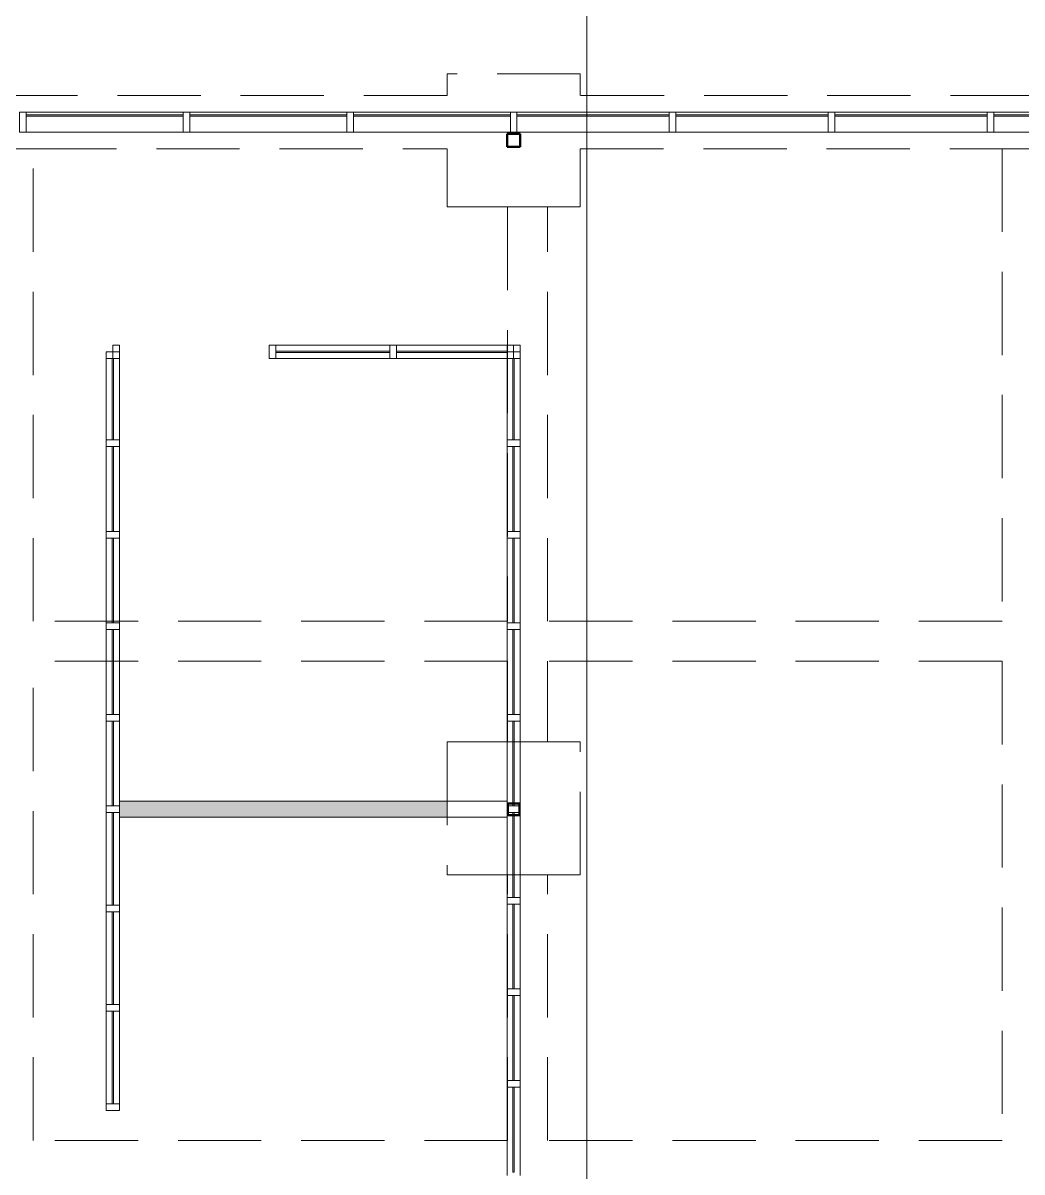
# Model space of a CAD drawing. Header units: millimetres. Extents: x 1606 to 301010, y -5142 to 244250.
# Drawn here: x 89449 to 96951, y 226989 to 235619 of the extents above; entities that cross this region are included whole.
import ezdxf

# ---------------------------------------------------------------- set-up
doc = ezdxf.new("R2010")
doc.units = ezdxf.units.MM
doc.linetypes.add('_SGE_Grid Line', pattern=[16250, 15000, -625, 0, -625])
doc.linetypes.add('_SGE_Hidden', pattern=[925, 625, -300])
for name, color, linetype, lineweight in [('0-1', 7, 'Continuous', 5), ('A-GLAZ-CURT-1', 253, 'Continuous', 9), ('A-GLAZ-CWMG-1', 253, 'Continuous', 9), ('A-WALL-1', 253, 'Continuous', 9), ('S-BEAM-1', 7, '_SGE_Hidden', 18), ('S-BEAM-HDLN-1', 7, '_SGE_Hidden', 18), ('S-COLS', 52, 'Continuous', 18), ('S-COLS-SYMB', 171, 'Continuous', 50), ('S-FNDN-1', 32, '_SGE_Hidden', 18), ('S-GRID-1', 1, '_SGE_Grid Line', 13)]:
    doc.layers.add(name, color=color, linetype=linetype, lineweight=lineweight)
doc.layers.add('A-WALL-PATT-1', color=254, linetype='Continuous', lineweight=35, transparency=1)

# ---------------------------------------------------------------- blocks, each defined once
blk = doc.blocks.new('WYA_CP_Glazing Panel - CP_Front Face Glazing_150 Frame_GL1-8839409-WAREHOUSE SLAB PLAN')
at = {"layer": 'A-GLAZ-CURT-1'}
for p, q in [((589.1, 55), (-589.1, 55)), ((-589.1, 55), (-589.1, 45)), ((-589.1, 45), (-589.1, 55)), ((-589.1, 55), (589.1, 55)), ((-589.1, 45), (589.1, 45)), ((589.1, 45), (-589.1, 45)), ((589.1, 45), (589.1, 55)), ((589.1, 55), (589.1, 45))]:
    blk.add_line(p, q, dxfattribs=at)
blk = doc.blocks.new('WYA_CP_Glazing Panel - CP_Front Face Glazing_150 Frame_GL1-8839516-WAREHOUSE SLAB PLAN')
at = {"layer": 'A-GLAZ-CURT-1'}
for p, q in [((571.875, 55), (-571.875, 55)), ((-571.875, 55), (-571.875, 45)), ((-571.875, 45), (-571.875, 55)), ((-571.875, 55), (571.875, 55)), ((-571.875, 45), (571.875, 45)), ((571.875, 45), (-571.875, 45)), ((571.875, 45), (571.875, 55)), ((571.875, 55), (571.875, 45))]:
    blk.add_line(p, q, dxfattribs=at)
blk = doc.blocks.new('Rectangular Mullion - 150 x 50mm_Aluminium-V6-WAREHOUSE SLAB PLAN')
at = {"layer": 'A-GLAZ-CWMG-1'}
for p, q in [((59245.8, 234930.1), (59245.8, 234950.1)), ((59245.8, 234950.1), (59245.8, 234930.1)), ((60423.9, 234950.1), (59245.8, 234950.1)), ((60423.9, 234950.1), (59245.8, 234950.1)), ((60423.9, 234930.1), (60423.9, 234950.1)), ((60423.9, 234950.1), (60423.9, 234930.1)), ((59245.8, 234920.1), (59245.8, 234930.1)), ((59245.8, 234930.1), (59245.8, 234920.1)), ((59245.8, 234800.1), (59245.8, 234920.1)), ((59245.8, 234920.1), (59245.8, 234800.1)), ((60423.9, 234920.1), (60423.9, 234930.1)), ((60423.9, 234930.1), (60423.9, 234920.1)), ((60423.9, 234800.1), (60423.9, 234920.1)), ((60423.9, 234920.1), (60423.9, 234800.1)), ((59245.8, 234800.1), (60423.9, 234800.1)), ((60423.9, 234800.1), (59245.8, 234800.1))]:
    blk.add_line(p, q, dxfattribs=at)
blk = doc.blocks.new('Rectangular Mullion - 150 x 50mm_Aluminium-V7-WAREHOUSE SLAB PLAN')
at = {"layer": 'A-GLAZ-CWMG-1'}
for p, q in [((60473.9, 234930.1), (60473.9, 234950.1)), ((60473.9, 234950.1), (60473.9, 234930.1)), ((61652.1, 234950.1), (60473.9, 234950.1)), ((61652.1, 234950.1), (60473.9, 234950.1)), ((61652.1, 234930.1), (61652.1, 234950.1)), ((61652.1, 234950.1), (61652.1, 234930.1)), ((60473.9, 234920.1), (60473.9, 234930.1)), ((60473.9, 234930.1), (60473.9, 234920.1)), ((60473.9, 234800.1), (60473.9, 234920.1)), ((60473.9, 234920.1), (60473.9, 234800.1)), ((61652.1, 234920.1), (61652.1, 234930.1)), ((61652.1, 234930.1), (61652.1, 234920.1)), ((61652.1, 234800.1), (61652.1, 234920.1)), ((61652.1, 234920.1), (61652.1, 234800.1)), ((60473.9, 234800.1), (61652.1, 234800.1)), ((61652.1, 234800.1), (60473.9, 234800.1))]:
    blk.add_line(p, q, dxfattribs=at)
blk = doc.blocks.new('Rectangular Mullion - 150 x 50mm_Aluminium-8839513-WAREHOUSE SLAB PLAN')
at = {"layer": 'A-GLAZ-CWMG-1'}
for p, q in [((62930.3, 234930.1), (62930.3, 234950.1)), ((62930.3, 234950.1), (62930.3, 234930.1)), ((64074, 234950.1), (62930.3, 234950.1)), ((64074, 234950.1), (62930.3, 234950.1)), ((64074, 234930.1), (64074, 234950.1)), ((64074, 234950.1), (64074, 234930.1)), ((62930.3, 234920.1), (62930.3, 234930.1)), ((62930.3, 234930.1), (62930.3, 234920.1)), ((62930.3, 234800.1), (62930.3, 234920.1)), ((62930.3, 234920.1), (62930.3, 234800.1)), ((64074, 234920.1), (64074, 234930.1)), ((64074, 234930.1), (64074, 234920.1)), ((64074, 234800.1), (64074, 234920.1)), ((64074, 234920.1), (64074, 234800.1)), ((62930.3, 234800.1), (64074, 234800.1)), ((64074, 234800.1), (62930.3, 234800.1))]:
    blk.add_line(p, q, dxfattribs=at)
blk = doc.blocks.new('Rectangular Mullion - 150 x 50mm_Aluminium-V8-WAREHOUSE SLAB PLAN')
at = {"layer": 'A-GLAZ-CWMG-1'}
for p, q in [((64124, 234930.1), (64124, 234950.1)), ((64124, 234950.1), (64124, 234930.1)), ((65267.8, 234950.1), (64124, 234950.1)), ((65267.8, 234950.1), (64124, 234950.1)), ((65267.8, 234930.1), (65267.8, 234950.1)), ((65267.8, 234950.1), (65267.8, 234930.1)), ((64124, 234920.1), (64124, 234930.1)), ((64124, 234930.1), (64124, 234920.1)), ((64124, 234800.1), (64124, 234920.1)), ((64124, 234920.1), (64124, 234800.1)), ((65267.8, 234920.1), (65267.8, 234930.1)), ((65267.8, 234930.1), (65267.8, 234920.1)), ((65267.8, 234800.1), (65267.8, 234920.1)), ((65267.8, 234920.1), (65267.8, 234800.1)), ((64124, 234800.1), (65267.8, 234800.1)), ((65267.8, 234800.1), (64124, 234800.1))]:
    blk.add_line(p, q, dxfattribs=at)
blk = doc.blocks.new('Rectangular Mullion - 150 x 50mm_Aluminium-8362394-WAREHOUSE SLAB PLAN')
at = {"layer": 'A-GLAZ-CWMG-1'}
for p, q in [((-25, 75), (25, 75)), ((-25, -75), (-25, 75)), ((25, 75), (-25, 75)), ((-25, 75), (-25, -45)), ((25, 75), (25, -75)), ((25, -45), (25, 75)), ((-25, -45), (-25, -55)), ((-25, -55), (-25, -75)), ((25, -75), (-25, -75)), ((-25, -75), (25, -75)), ((25, -55), (25, -45)), ((25, -75), (25, -55))]:
    blk.add_line(p, q, dxfattribs=at)
blk = doc.blocks.new('WYA_CP_Glazing Panel - CP_Center Glazing_GL1-8848002-WAREHOUSE SLAB PLAN')
at = {"layer": 'A-GLAZ-CURT-1'}
for p, q in [((415, 5), (-415, 5)), ((-415, 5), (-415, -5)), ((-415, 0), (-415, 5)), ((-415, 5), (415, 5)), ((415, -5), (415, 5)), ((415, 5), (415, -5)), ((-415, -5), (-415, 0)), ((-415, -5), (415, -5)), ((415, -5), (-415, -5))]:
    blk.add_line(p, q, dxfattribs=at)
blk = doc.blocks.new('WYA_CP_Glazing Panel - CP_Center Glazing_GL1-8848001-WAREHOUSE SLAB PLAN')
at = {"layer": 'A-GLAZ-CURT-1'}
for p, q in [((306.2, 5), (-306.2, 5)), ((-306.2, 5), (-306.2, -5)), ((-306.2, 0), (-306.2, 5)), ((-306.2, 5), (306.2, 5)), ((-306.2, -5), (-306.2, 0)), ((306.2, -5), (306.2, 5)), ((306.2, 5), (306.2, -5)), ((-306.2, -5), (306.2, -5)), ((306.2, -5), (-306.2, -5))]:
    blk.add_line(p, q, dxfattribs=at)
blk = doc.blocks.new('Rectangular Mullion - 100 x 50mm-V49-WAREHOUSE SLAB PLAN')
at = {"layer": 'A-GLAZ-CWMG-1'}
for p, q in [((-50, 50), (0, 50)), ((-50, -50), (-50, 50)), ((0, 50), (-50, 50)), ((-50, 50), (-50, 5)), ((-50, 5), (-50, 0)), ((0, 50), (0, -50)), ((0, 0), (0, 50)), ((0, -50), (0, 0)), ((-50, 0), (-50, -5)), ((-50, -5), (-50, -50)), ((0, -50), (-50, -50)), ((-50, -50), (-5, -50)), ((-5, -50), (0, -50))]:
    blk.add_line(p, q, dxfattribs=at)
blk = doc.blocks.new('Rectangular Mullion - 100 x 50mm-8542455-WAREHOUSE SLAB PLAN')
at = {"layer": 'A-GLAZ-CWMG-1'}
for p, q in [((59845.3, 233150.1), (59895.3, 233150.1)), ((59895.3, 233150.1), (59845.3, 233150.1)), ((59845.3, 233150.1), (59845.3, 233100.1)), ((59845.3, 233100.1), (59845.3, 233150.1)), ((59895.3, 233150.1), (59945.3, 233150.1)), ((59945.3, 233150.1), (59895.3, 233150.1)), ((59945.3, 233100.1), (59945.3, 233150.1)), ((59945.3, 233100.1), (59945.3, 233150.1)), ((59845.3, 233100.1), (59845.3, 232487.7)), ((59845.3, 232487.7), (59845.3, 233100.1)), ((59945.3, 232487.7), (59945.3, 233100.1)), ((59945.3, 232487.7), (59945.3, 233100.1)), ((59845.3, 232487.7), (59845.3, 232462.7)), ((59845.3, 232462.7), (59845.3, 232487.7)), ((59945.3, 232462.7), (59945.3, 232487.7)), ((59945.3, 232462.7), (59945.3, 232487.7))]:
    blk.add_line(p, q, dxfattribs=at)
blk = doc.blocks.new('Rectangular Mullion - 100 x 50mm-8541992-WAREHOUSE SLAB PLAN')
at = {"layer": 'A-GLAZ-CWMG-1'}
for p, q in [((62025.3, 233200.1), (62000.3, 233200.1)), ((62000.3, 233200.1), (62025.3, 233200.1)), ((62855.3, 233200.1), (62025.3, 233200.1)), ((62025.3, 233200.1), (62855.3, 233200.1)), ((62905.3, 233200.1), (62855.3, 233200.1)), ((62855.3, 233200.1), (62905.3, 233200.1)), ((62955.3, 233200.1), (62905.3, 233200.1)), ((62905.3, 233200.1), (62955.3, 233200.1)), ((62000.3, 233100.1), (62025.3, 233100.1)), ((62000.3, 233100.1), (62025.3, 233100.1)), ((62025.3, 233100.1), (62855.3, 233100.1)), ((62025.3, 233100.1), (62855.3, 233100.1))]:
    blk.add_line(p, q, dxfattribs=at)
blk = doc.blocks.new('Rectangular Mullion - 100 x 50mm-8542370-WAREHOUSE SLAB PLAN')
at = {"layer": 'A-GLAZ-CWMG-1'}
for p, q in [((-50, 50), (0, 50)), ((-50, -50), (-50, 50)), ((0, 50), (-50, 50)), ((-50, 50), (-50, 0)), ((0, 50), (0, -50)), ((0, 0), (0, 50)), ((0, -50), (0, 0)), ((-50, 0), (-50, -50)), ((0, -50), (-50, -50)), ((-50, -50), (-5, -50)), ((-5, -50), (0, -50))]:
    blk.add_line(p, q, dxfattribs=at)
blk = doc.blocks.new('Rectangular Mullion - 100 x 50mm-V50-WAREHOUSE SLAB PLAN')
at = {"layer": 'A-GLAZ-CWMG-1'}
for p, q in [((0, 50), (-50, 50)), ((-50, 50), (-50, -50)), ((-50, 5), (-50, 50)), ((-50, 50), (0, 50)), ((-50, 0), (-50, 5)), ((-50, -5), (-50, 0)), ((0, -50), (0, 50)), ((0, 50), (0, 0)), ((-50, -50), (-50, -5)), ((-50, -50), (0, -50)), ((0, -50), (-50, -50)), ((0, 0), (0, -50))]:
    blk.add_line(p, q, dxfattribs=at)
blk = doc.blocks.new('Rectangular Mullion - 100 x 50mm-V38-WAREHOUSE SLAB PLAN')
at = {"layer": 'A-GLAZ-CWMG-1'}
for p, q in [((0, 50), (-50, 50)), ((-50, 50), (-50, -50)), ((-50, 5), (-50, 50)), ((-50, 50), (0, 50)), ((-50, 0), (-50, 5)), ((-50, -5), (-50, 0)), ((0, -50), (0, 50)), ((0, 50), (0, 0)), ((-50, -50), (-50, -5)), ((-50, -50), (0, -50)), ((-5, -50), (-50, -50)), ((0, -50), (-5, -50)), ((0, 0), (0, -50))]:
    blk.add_line(p, q, dxfattribs=at)
blk = doc.blocks.new('WYA_CP_Glazing Panel - CP_Center Glazing_GL1-8848006-WAREHOUSE SLAB PLAN')
at = {"layer": 'A-GLAZ-CURT-1'}
for p, q in [((318.7, 5), (-318.7, 5)), ((-318.7, 5), (-318.7, -5)), ((-318.7, -5), (-318.7, 5)), ((-318.7, 5), (318.7, 5)), ((318.7, -5), (318.7, 5)), ((318.7, 5), (318.7, -5)), ((-318.7, -5), (318.7, -5)), ((318.7, -5), (-318.7, -5))]:
    blk.add_line(p, q, dxfattribs=at)
blk = doc.blocks.new('Rectangular Mullion - 100 x 50mm-8541158-WAREHOUSE SLAB PLAN')
at = {"layer": 'A-GLAZ-CWMG-1'}
for p, q in [((62855.3, 226963.5), (62855.3, 226938.5)), ((62855.3, 226963.5), (62855.3, 226938.5)), ((62855.3, 226938.5), (62855.3, 226336.1)), ((62855.3, 226938.5), (62855.3, 226336.1)), ((62955.3, 226938.5), (62955.3, 226963.5)), ((62955.3, 226963.5), (62955.3, 226938.5)), ((62955.3, 226301.1), (62955.3, 226938.5)), ((62955.3, 226938.5), (62955.3, 226301.1)), ((62855.3, 226336.1), (62855.3, 226301.1)), ((62855.3, 226336.1), (62855.3, 226301.1)), ((62855.3, 226301.1), (62855.3, 226276.1)), ((62855.3, 226301.1), (62855.3, 226276.1)), ((62955.3, 226276.1), (62955.3, 226301.1)), ((62955.3, 226301.1), (62955.3, 226276.1))]:
    blk.add_line(p, q, dxfattribs=at)
blk = doc.blocks.new('Rectangular Mullion - 100 x 50mm-8529201-WAREHOUSE SLAB PLAN')
at = {"layer": 'A-GLAZ-CWMG-1'}
for p, q in [((-25, 50), (25, 50)), ((-25, -50), (-25, 50)), ((25, 50), (-25, 50)), ((-25, 50), (-25, 5)), ((-25, 5), (-25, -5)), ((25, 50), (25, -50)), ((25, 5), (25, 50)), ((25, -5), (25, 5)), ((-25, -5), (-25, -50)), ((25, -50), (-25, -50)), ((-25, -50), (25, -50)), ((25, -50), (25, -5))]:
    blk.add_line(p, q, dxfattribs=at)
blk = doc.blocks.new('WYA_CP_Glazing Panel - CP_Center Glazing_GL1-8848007-WAREHOUSE SLAB PLAN')
at = {"layer": 'A-GLAZ-CURT-1'}
for p, q in [((347.8, 5), (-347.8, 5)), ((-347.8, 5), (-347.8, -5)), ((-347.8, -5), (-347.8, 5)), ((-347.8, 5), (347.8, 5)), ((347.8, -5), (347.8, 5)), ((347.8, 5), (347.8, -5)), ((-347.8, -5), (347.8, -5)), ((347.8, -5), (-347.8, -5))]:
    blk.add_line(p, q, dxfattribs=at)
blk = doc.blocks.new('Rectangular Mullion - 100 x 50mm-8540227-WAREHOUSE SLAB PLAN')
at = {"layer": 'A-GLAZ-CWMG-1'}
for p, q in [((59845.3, 229713.1), (59845.3, 229688.1)), ((59845.3, 229688.1), (59845.3, 229713.1)), ((59845.3, 229688.1), (59845.3, 228992.4)), ((59845.3, 228992.4), (59845.3, 229688.1)), ((59945.3, 229688.1), (59945.3, 229713.1)), ((59945.3, 229688.1), (59945.3, 229713.1)), ((59945.3, 229653.1), (59945.3, 229688.1)), ((59945.3, 229653.1), (59945.3, 229688.1)), ((59945.3, 228992.4), (59945.3, 229653.1)), ((59945.3, 228992.4), (59945.3, 229653.1)), ((59845.3, 228992.4), (59845.3, 228967.4)), ((59845.3, 228967.4), (59845.3, 228992.4)), ((59945.3, 228967.4), (59945.3, 228992.4)), ((59945.3, 228967.4), (59945.3, 228992.4))]:
    blk.add_line(p, q, dxfattribs=at)
blk = doc.blocks.new('Rectangular Mullion - 100 x 50mm-V46-WAREHOUSE SLAB PLAN')
at = {"layer": 'A-GLAZ-CWMG-1'}
for p, q in [((-25, 50), (25, 50)), ((-25, -50), (-25, 50)), ((25, 50), (-25, 50)), ((-25, 50), (-25, 5)), ((-25, 5), (-25, -5)), ((25, 50), (25, -50)), ((25, -50), (25, 50)), ((-25, -5), (-25, -50)), ((25, -50), (-25, -50)), ((-25, -50), (25, -50))]:
    blk.add_line(p, q, dxfattribs=at)
blk = doc.blocks.new('Rectangular Mullion - 100 x 50mm-8542424-WAREHOUSE SLAB PLAN')
at = {"layer": 'A-GLAZ-CWMG-1'}
for p, q in [((59845.3, 228221.8), (59845.3, 228196.8)), ((59845.3, 228196.8), (59845.3, 228221.8)), ((59945.3, 228196.8), (59945.3, 228221.8)), ((59945.3, 228196.8), (59945.3, 228221.8)), ((59845.3, 228196.8), (59845.3, 227501.1)), ((59845.3, 227501.1), (59845.3, 228196.8)), ((59945.3, 227501.1), (59945.3, 228196.8)), ((59945.3, 227501.1), (59945.3, 228196.8)), ((59845.3, 227501.1), (59845.3, 227451.1)), ((59845.3, 227451.1), (59845.3, 227501.1)), ((59845.3, 227451.1), (59945.3, 227451.1)), ((59945.3, 227451.1), (59845.3, 227451.1)), ((59945.3, 227451.1), (59945.3, 227501.1)), ((59945.3, 227451.1), (59945.3, 227501.1))]:
    blk.add_line(p, q, dxfattribs=at)
blk = doc.blocks.new('Rectangular Mullion - 100 x 50mm-V52-WAREHOUSE SLAB PLAN')
at = {"layer": 'A-GLAZ-CWMG-1'}
for p, q in [((59845.3, 228967.4), (59845.3, 228942.4)), ((59845.3, 228942.4), (59845.3, 228967.4)), ((59845.3, 228942.4), (59845.3, 228246.8)), ((59845.3, 228246.8), (59845.3, 228942.4)), ((59945.3, 228942.4), (59945.3, 228967.4)), ((59945.3, 228942.4), (59945.3, 228967.4)), ((59945.3, 228246.8), (59945.3, 228942.4)), ((59945.3, 228246.8), (59945.3, 228942.4)), ((59845.3, 228246.8), (59845.3, 228221.8)), ((59845.3, 228221.8), (59845.3, 228246.8)), ((59945.3, 228221.8), (59945.3, 228246.8)), ((59945.3, 228221.8), (59945.3, 228246.8))]:
    blk.add_line(p, q, dxfattribs=at)
blk = doc.blocks.new('Rectangular Mullion - 100 x 50mm-V53-WAREHOUSE SLAB PLAN')
at = {"layer": 'A-GLAZ-CWMG-1'}
for p, q in [((62855.3, 224213.9), (62855.3, 224188.9)), ((62855.3, 224213.9), (62855.3, 224188.9)), ((62855.3, 224188.9), (62855.3, 223551.5)), ((62855.3, 224188.9), (62855.3, 223551.5)), ((62955.3, 224188.9), (62955.3, 224213.9)), ((62955.3, 224213.9), (62955.3, 224188.9)), ((62955.3, 223551.5), (62955.3, 224188.9)), ((62955.3, 224188.9), (62955.3, 223551.5)), ((62855.3, 223551.5), (62855.3, 223526.5)), ((62855.3, 223551.5), (62855.3, 223526.5)), ((62955.3, 223526.5), (62955.3, 223551.5)), ((62955.3, 223551.5), (62955.3, 223526.5))]:
    blk.add_line(p, q, dxfattribs=at)
blk = doc.blocks.new('Rectangular Mullion - 100 x 50mm-V55-WAREHOUSE SLAB PLAN')
at = {"layer": 'A-GLAZ-CWMG-1'}
for p, q in [((62855.3, 226276.1), (62855.3, 226251.1)), ((62855.3, 226276.1), (62855.3, 226251.1)), ((62855.3, 226251.1), (62855.3, 226216.1)), ((62855.3, 226251.1), (62855.3, 226216.1)), ((62855.3, 226216.1), (62855.3, 225613.7)), ((62855.3, 226216.1), (62855.3, 225613.7)), ((62955.3, 226251.1), (62955.3, 226276.1)), ((62955.3, 226276.1), (62955.3, 226251.1)), ((62955.3, 225613.7), (62955.3, 226251.1)), ((62955.3, 226251.1), (62955.3, 225613.7)), ((62855.3, 225613.7), (62855.3, 225588.7)), ((62855.3, 225613.7), (62855.3, 225588.7)), ((62955.3, 225588.7), (62955.3, 225613.7)), ((62955.3, 225613.7), (62955.3, 225588.7))]:
    blk.add_line(p, q, dxfattribs=at)
blk = doc.blocks.new('WYA_CP_Glazing Panel - CP_Center Glazing_GL1-V56-WAREHOUSE SLAB PLAN')
at = {"layer": 'A-GLAZ-CURT-1'}
for p, q in [((306.2, 5), (-306.2, 5)), ((-306.2, 5), (-306.2, -5)), ((-306.2, -5), (-306.2, 5)), ((-306.2, 5), (306.2, 5)), ((306.2, -5), (306.2, 5)), ((306.2, 5), (306.2, 0)), ((306.2, 0), (306.2, -5)), ((-306.2, -5), (306.2, -5)), ((306.2, -5), (-306.2, -5))]:
    blk.add_line(p, q, dxfattribs=at)
blk = doc.blocks.new('Rectangular Mullion - 100 x 50mm-8541991-WAREHOUSE SLAB PLAN')
at = {"layer": 'A-GLAZ-CWMG-1'}
for p, q in [((62955.3, 233150.1), (62955.3, 233200.1)), ((62955.3, 233200.1), (62955.3, 233150.1)), ((62955.3, 233100.1), (62955.3, 233150.1)), ((62955.3, 233150.1), (62955.3, 233100.1)), ((62855.3, 233100.1), (62855.3, 232487.7)), ((62855.3, 233100.1), (62855.3, 232487.7)), ((62955.3, 232487.7), (62955.3, 233100.1)), ((62955.3, 233100.1), (62955.3, 232487.7)), ((62855.3, 232487.7), (62855.3, 232462.7)), ((62855.3, 232487.7), (62855.3, 232462.7)), ((62955.3, 232462.7), (62955.3, 232487.7)), ((62955.3, 232487.7), (62955.3, 232462.7))]:
    blk.add_line(p, q, dxfattribs=at)
blk = doc.blocks.new('WYA_CP_Glazing Panel - CP_Center Glazing_GL1-8848009-WAREHOUSE SLAB PLAN')
at = {"layer": 'A-GLAZ-CURT-1'}
for p, q in [((427.5, 5), (-427.5, 5)), ((-427.5, 5), (-427.5, -5)), ((-427.5, -5), (-427.5, 5)), ((-427.5, 5), (427.5, 5)), ((427.5, -5), (427.5, 5)), ((427.5, 5), (427.5, -5)), ((-427.5, -5), (427.5, -5)), ((427.5, -5), (-427.5, -5))]:
    blk.add_line(p, q, dxfattribs=at)
blk = doc.blocks.new('Rectangular Mullion - 100 x 50mm-8542454-WAREHOUSE SLAB PLAN')
at = {"layer": 'A-GLAZ-CWMG-1'}
for p, q in [((61070.3, 233200.1), (61070.3, 233100.1)), ((61070.3, 233100.1), (61070.3, 233200.1)), ((61120.3, 233200.1), (61070.3, 233200.1)), ((61070.3, 233200.1), (61120.3, 233200.1)), ((61975.3, 233200.1), (61120.3, 233200.1)), ((61120.3, 233200.1), (61975.3, 233200.1)), ((62000.3, 233200.1), (61975.3, 233200.1)), ((61975.3, 233200.1), (62000.3, 233200.1)), ((61070.3, 233100.1), (61120.3, 233100.1)), ((61070.3, 233100.1), (61120.3, 233100.1)), ((61120.3, 233100.1), (61975.3, 233100.1)), ((61120.3, 233100.1), (61975.3, 233100.1)), ((61975.3, 233100.1), (62000.3, 233100.1)), ((61975.3, 233100.1), (62000.3, 233100.1))]:
    blk.add_line(p, q, dxfattribs=at)
blk = doc.blocks.new('23041_Modscape EF_ Central_V22_rvt-1-WAREHOUSE SLAB PLAN')
at = {"layer": 'A-WALL-PATT-1'}
blk.add_hatch(color=256, dxfattribs=at).paths.add_polyline_path([(62405.3, 229653.1), (62405.3, 229773.1), (59945.3, 229773.1), (59945.3, 229653.1)])
at = {"layer": 'A-WALL-1'}
for p, q in [((62855.3, 229773.1), (59945.3, 229773.1)), ((59945.3, 229773.1), (59945.3, 229653.1)), ((62855.3, 229773.1), (59945.3, 229773.1)), ((59945.3, 229738.1), (59945.3, 229773.1)), ((62855.3, 229653.1), (62855.3, 229773.1)), ((62855.3, 229773.1), (62855.3, 229738.1)), ((59945.3, 229688.1), (59945.3, 229738.1)), ((59945.3, 229653.1), (59945.3, 229688.1)), ((62855.3, 229738.1), (62855.3, 229688.1)), ((62855.3, 229688.1), (62855.3, 229653.1)), ((59945.3, 229653.1), (62855.3, 229653.1)), ((59945.3, 229653.1), (62855.3, 229653.1))]:
    blk.add_line(p, q, dxfattribs=at)
at = {"layer": 'A-GLAZ-CURT-1'}
for name, p in [('WYA_CP_Glazing Panel - CP_Front Face Glazing_150 Frame_GL1-8839409-WAREHOUSE SLAB PLAN', (59834.9, 234875.1)), ('WYA_CP_Glazing Panel - CP_Front Face Glazing_150 Frame_GL1-8839409-WAREHOUSE SLAB PLAN', (61063, 234875.1)), ('WYA_CP_Glazing Panel - CP_Front Face Glazing_150 Frame_GL1-8839409-WAREHOUSE SLAB PLAN', (62291.2, 234875.1)), ('WYA_CP_Glazing Panel - CP_Front Face Glazing_150 Frame_GL1-8839516-WAREHOUSE SLAB PLAN', (63502.2, 234875.1)), ('WYA_CP_Glazing Panel - CP_Front Face Glazing_150 Frame_GL1-8839516-WAREHOUSE SLAB PLAN', (64695.9, 234875.1)), ('WYA_CP_Glazing Panel - CP_Front Face Glazing_150 Frame_GL1-8839516-WAREHOUSE SLAB PLAN', (65889.7, 234875.1)), ('WYA_CP_Glazing Panel - CP_Front Face Glazing_150 Frame_GL1-8839516-WAREHOUSE SLAB PLAN', (67083.4, 234875.1))]:
    blk.add_blockref(name, p, dxfattribs=at)
for name, p, rotation in [('WYA_CP_Glazing Panel - CP_Center Glazing_GL1-8848009-WAREHOUSE SLAB PLAN', (61547.8, 233150.1), 180), ('WYA_CP_Glazing Panel - CP_Center Glazing_GL1-8848002-WAREHOUSE SLAB PLAN', (62440.3, 233150.1), 180), ('WYA_CP_Glazing Panel - CP_Center Glazing_GL1-8848001-WAREHOUSE SLAB PLAN', (59895.3, 232793.9), 270), ('WYA_CP_Glazing Panel - CP_Center Glazing_GL1-V56-WAREHOUSE SLAB PLAN', (62905.3, 232793.9), 90), ('WYA_CP_Glazing Panel - CP_Center Glazing_GL1-8848006-WAREHOUSE SLAB PLAN', (59895.3, 232119), 270), ('WYA_CP_Glazing Panel - CP_Center Glazing_GL1-8848006-WAREHOUSE SLAB PLAN', (62905.3, 232119), 90), ('WYA_CP_Glazing Panel - CP_Center Glazing_GL1-8848006-WAREHOUSE SLAB PLAN', (59895.3, 231431.6), 270), ('WYA_CP_Glazing Panel - CP_Center Glazing_GL1-8848006-WAREHOUSE SLAB PLAN', (62905.3, 231431.6), 90), ('WYA_CP_Glazing Panel - CP_Center Glazing_GL1-8848006-WAREHOUSE SLAB PLAN', (59895.3, 230744.2), 270), ('WYA_CP_Glazing Panel - CP_Center Glazing_GL1-8848006-WAREHOUSE SLAB PLAN', (62905.3, 230744.2), 90), ('WYA_CP_Glazing Panel - CP_Center Glazing_GL1-8848006-WAREHOUSE SLAB PLAN', (59895.3, 230056.8), 270), ('WYA_CP_Glazing Panel - CP_Center Glazing_GL1-8848006-WAREHOUSE SLAB PLAN', (62905.3, 230056.8), 90), ('WYA_CP_Glazing Panel - CP_Center Glazing_GL1-8848007-WAREHOUSE SLAB PLAN', (59895.3, 229340.3), 270), ('WYA_CP_Glazing Panel - CP_Center Glazing_GL1-8848006-WAREHOUSE SLAB PLAN', (62905.3, 229369.4), 90), ('WYA_CP_Glazing Panel - CP_Center Glazing_GL1-8848006-WAREHOUSE SLAB PLAN', (62905.3, 228682), 90), ('WYA_CP_Glazing Panel - CP_Center Glazing_GL1-8848007-WAREHOUSE SLAB PLAN', (59895.3, 228594.6), 270), ('WYA_CP_Glazing Panel - CP_Center Glazing_GL1-8848006-WAREHOUSE SLAB PLAN', (62905.3, 227994.6), 90), ('WYA_CP_Glazing Panel - CP_Center Glazing_GL1-8848007-WAREHOUSE SLAB PLAN', (59895.3, 227848.9), 270), ('WYA_CP_Glazing Panel - CP_Center Glazing_GL1-8848006-WAREHOUSE SLAB PLAN', (62905.3, 227307.2), 90)]:
    blk.add_blockref(name, p, dxfattribs=dict(at, rotation=rotation))
at = {"layer": 'A-GLAZ-CWMG-1', "extrusion": (0, 0, -1)}
for name, p, rotation in [('Rectangular Mullion - 150 x 50mm_Aluminium-8362394-WAREHOUSE SLAB PLAN', (-59220.8, 234875.1), 180), ('Rectangular Mullion - 150 x 50mm_Aluminium-8362394-WAREHOUSE SLAB PLAN', (-60448.9, 234875.1), 180), ('Rectangular Mullion - 150 x 50mm_Aluminium-8362394-WAREHOUSE SLAB PLAN', (-61677.1, 234875.1), 180), ('Rectangular Mullion - 150 x 50mm_Aluminium-8362394-WAREHOUSE SLAB PLAN', (-62905.3, 234875.1), 180), ('Rectangular Mullion - 150 x 50mm_Aluminium-8362394-WAREHOUSE SLAB PLAN', (-64099, 234875.1), 180), ('Rectangular Mullion - 150 x 50mm_Aluminium-8362394-WAREHOUSE SLAB PLAN', (-65292.8, 234875.1), 180), ('Rectangular Mullion - 150 x 50mm_Aluminium-8362394-WAREHOUSE SLAB PLAN', (-66486.5, 234875.1), 180), ('Rectangular Mullion - 100 x 50mm-V49-WAREHOUSE SLAB PLAN', (-62905.3, 233150.1), 90), ('Rectangular Mullion - 100 x 50mm-8529201-WAREHOUSE SLAB PLAN', (-59895.3, 232462.7), 270), ('Rectangular Mullion - 100 x 50mm-8529201-WAREHOUSE SLAB PLAN', (-62905.3, 232462.7), 90), ('Rectangular Mullion - 100 x 50mm-8529201-WAREHOUSE SLAB PLAN', (-59895.3, 231775.3), 270), ('Rectangular Mullion - 100 x 50mm-8529201-WAREHOUSE SLAB PLAN', (-62905.3, 231775.3), 90), ('Rectangular Mullion - 100 x 50mm-8529201-WAREHOUSE SLAB PLAN', (-59895.3, 231087.9), 270), ('Rectangular Mullion - 100 x 50mm-8529201-WAREHOUSE SLAB PLAN', (-62905.3, 231087.9), 90), ('Rectangular Mullion - 100 x 50mm-8529201-WAREHOUSE SLAB PLAN', (-59895.3, 230400.5), 270), ('Rectangular Mullion - 100 x 50mm-8529201-WAREHOUSE SLAB PLAN', (-62905.3, 230400.5), 90), ('Rectangular Mullion - 100 x 50mm-8529201-WAREHOUSE SLAB PLAN', (-59895.3, 229713.1), 270), ('Rectangular Mullion - 100 x 50mm-8529201-WAREHOUSE SLAB PLAN', (-62905.3, 229713.1), 90), ('Rectangular Mullion - 100 x 50mm-8529201-WAREHOUSE SLAB PLAN', (-59895.3, 228967.4), 270), ('Rectangular Mullion - 100 x 50mm-8529201-WAREHOUSE SLAB PLAN', (-62905.3, 229025.7), 90), ('Rectangular Mullion - 100 x 50mm-8529201-WAREHOUSE SLAB PLAN', (-62905.3, 228338.3), 90), ('Rectangular Mullion - 100 x 50mm-8529201-WAREHOUSE SLAB PLAN', (-59895.3, 228221.8), 270), ('Rectangular Mullion - 100 x 50mm-8529201-WAREHOUSE SLAB PLAN', (-62905.3, 227650.9), 90), ('Rectangular Mullion - 100 x 50mm-V46-WAREHOUSE SLAB PLAN', (-59895.3, 227476.1), 270)]:
    blk.add_blockref(name, p, dxfattribs=dict(at, rotation=rotation))
at = {"layer": 'A-GLAZ-CWMG-1'}
for name, p in [('Rectangular Mullion - 150 x 50mm_Aluminium-V6-WAREHOUSE SLAB PLAN', (0, 0)), ('Rectangular Mullion - 150 x 50mm_Aluminium-V7-WAREHOUSE SLAB PLAN', (0, 0)), ('Rectangular Mullion - 150 x 50mm_Aluminium-V7-WAREHOUSE SLAB PLAN', (1228.2, 0)), ('Rectangular Mullion - 150 x 50mm_Aluminium-8839513-WAREHOUSE SLAB PLAN', (0, 0)), ('Rectangular Mullion - 150 x 50mm_Aluminium-V8-WAREHOUSE SLAB PLAN', (0, 0)), ('Rectangular Mullion - 150 x 50mm_Aluminium-V8-WAREHOUSE SLAB PLAN', (1193.8, 0)), ('Rectangular Mullion - 150 x 50mm_Aluminium-8839513-WAREHOUSE SLAB PLAN', (3581.3, 0)), ('Rectangular Mullion - 100 x 50mm-8542455-WAREHOUSE SLAB PLAN', (0, 0)), ('Rectangular Mullion - 100 x 50mm-8542454-WAREHOUSE SLAB PLAN', (0, 0)), ('Rectangular Mullion - 100 x 50mm-8541992-WAREHOUSE SLAB PLAN', (0, 0)), ('Rectangular Mullion - 100 x 50mm-V38-WAREHOUSE SLAB PLAN', (62905.3, 233150.1)), ('Rectangular Mullion - 100 x 50mm-8541991-WAREHOUSE SLAB PLAN', (0, 0)), ('Rectangular Mullion - 100 x 50mm-V53-WAREHOUSE SLAB PLAN', (0, 8248.8)), ('Rectangular Mullion - 100 x 50mm-V53-WAREHOUSE SLAB PLAN', (0, 7561.4)), ('Rectangular Mullion - 100 x 50mm-V53-WAREHOUSE SLAB PLAN', (0, 6874)), ('Rectangular Mullion - 100 x 50mm-8541158-WAREHOUSE SLAB PLAN', (0, 3437)), ('Rectangular Mullion - 100 x 50mm-8540227-WAREHOUSE SLAB PLAN', (0, 0)), ('Rectangular Mullion - 100 x 50mm-V55-WAREHOUSE SLAB PLAN', (0, 3437)), ('Rectangular Mullion - 100 x 50mm-V53-WAREHOUSE SLAB PLAN', (0, 4811.8)), ('Rectangular Mullion - 100 x 50mm-V52-WAREHOUSE SLAB PLAN', (0, 0)), ('Rectangular Mullion - 100 x 50mm-V53-WAREHOUSE SLAB PLAN', (0, 4124.4)), ('Rectangular Mullion - 100 x 50mm-8542424-WAREHOUSE SLAB PLAN', (0, 0)), ('Rectangular Mullion - 100 x 50mm-V53-WAREHOUSE SLAB PLAN', (0, 3437))]:
    blk.add_blockref(name, p, dxfattribs=at)
for name, p, rotation in [('Rectangular Mullion - 100 x 50mm-V50-WAREHOUSE SLAB PLAN', (59895.3, 233150.1), 90), ('Rectangular Mullion - 100 x 50mm-V53-WAREHOUSE SLAB PLAN', (122800.6, 455989.2), 180), ('Rectangular Mullion - 100 x 50mm-V53-WAREHOUSE SLAB PLAN', (122800.6, 455301.8), 180), ('Rectangular Mullion - 100 x 50mm-V53-WAREHOUSE SLAB PLAN', (122800.6, 454614.4), 180), ('Rectangular Mullion - 100 x 50mm-V55-WAREHOUSE SLAB PLAN', (122800.6, 455989.2), 180)]:
    blk.add_blockref(name, p, dxfattribs=dict(at, rotation=rotation))
at = {"layer": 'A-GLAZ-CWMG-1', "extrusion": (0, 0, -1)}
for name, p in [('Rectangular Mullion - 100 x 50mm-8542370-WAREHOUSE SLAB PLAN', (-59895.3, 233150.1)), ('Rectangular Mullion - 100 x 50mm-V46-WAREHOUSE SLAB PLAN', (-61095.3, 233150.1)), ('Rectangular Mullion - 100 x 50mm-8529201-WAREHOUSE SLAB PLAN', (-62000.3, 233150.1))]:
    blk.add_blockref(name, p, dxfattribs=at)
blk = doc.blocks.new('SGE_SCL-Column-Steel-SHS - OC1 - 100x6_0 SHS-2302970-WAREHOUSE SLAB PLAN')
at = {"layer": 'S-COLS-SYMB'}
for p, q in [((-50, -50), (-50, 50)), ((-50, 50), (50, 50)), ((50, 50), (50, -50)), ((50, -50), (-50, -50))]:
    blk.add_line(p, q, dxfattribs=at)
blk = doc.blocks.new('SGE_SCL-Column-Steel-SHS - OC2 - 89x6_0 SHS-2743998-WAREHOUSE SLAB PLAN')
at = {"layer": 'S-COLS-SYMB'}
for p, q in [((-44.5, -44.5), (-44.5, 44.5)), ((-44.5, 44.5), (44.5, 44.5)), ((44.5, 44.5), (44.5, -44.5)), ((44.5, -44.5), (-44.5, -44.5))]:
    blk.add_line(p, q, dxfattribs=at)

msp = doc.modelspace()

# ---------------------------------------------------------------- linework, layer by layer
at = {"layer": 'S-BEAM-1'}
for p, q in [((92633.5, 235075.1), (86263.5, 235075.1)), ((100738.5, 235075.1), (93633.5, 235075.1)), ((89525.7, 234675.1), (92633.5, 234675.1)), ((89525.7, 231125.1), (89525.7, 234675.1)), ((93633.5, 234675.1), (96800.7, 234675.1)), ((96800.7, 234675.1), (96800.7, 231125.1)), ((93088.2, 234237.8), (93088.2, 231125.1)), ((93388.2, 231125.1), (93388.2, 234237.8)), ((93088.2, 231125.1), (89525.7, 231125.1)), ((96800.7, 231125.1), (93388.2, 231125.1)), ((89525.7, 227225.1), (89525.7, 230825.1)), ((93088.2, 230825.1), (89525.7, 230825.1)), ((93088.2, 230825.1), (93088.2, 230219.6)), ((93388.2, 230219.6), (93388.2, 230825.1)), ((96800.7, 230825.1), (93388.2, 230825.1)), ((96800.7, 230825.1), (96800.7, 227225.1)), ((93088.2, 227225.1), (93088.2, 229219.6)), ((93388.2, 227225.1), (93388.2, 229219.6)), ((93088.2, 227225.1), (89525.7, 227225.1)), ((96800.7, 227225.1), (93388.2, 227225.1))]:
    msp.add_line(p, q, dxfattribs=at)
at = {"layer": 'S-BEAM-HDLN-1'}
for p, q in [((89225.7, 234675.1), (89525.7, 234675.1)), ((96800.7, 234675.1), (97100.7, 234675.1)), ((93088.2, 234237.8), (93388.2, 234237.8)), ((93388.2, 230219.6), (93088.2, 230219.6)), ((93388.2, 229219.6), (93088.2, 229219.6))]:
    msp.add_line(p, q, dxfattribs=at)
at = {"layer": 'S-FNDN-1'}
for p, q in [((93633.5, 235237.8), (92633.5, 235237.8)), ((92633.5, 235237.8), (92633.5, 235075.1)), ((93633.5, 235075.1), (93633.5, 235237.8)), ((92633.5, 234675.1), (92633.5, 234237.8)), ((93633.5, 234237.8), (93633.5, 234675.1)), ((92633.5, 234237.8), (93088.2, 234237.8)), ((93388.2, 234237.8), (93633.5, 234237.8)), ((93088.2, 230219.6), (92633.5, 230219.6)), ((92633.5, 230219.6), (92633.5, 229219.6)), ((93633.5, 230219.6), (93388.2, 230219.6)), ((93633.5, 229219.6), (93633.5, 230219.6)), ((92633.5, 229219.6), (93088.2, 229219.6)), ((93388.2, 229219.6), (93633.5, 229219.6))]:
    msp.add_line(p, q, dxfattribs=at)
at = {"layer": 'S-GRID-1'}
msp.add_line((93683.5, 241000.1), (93683.5, 121161), dxfattribs=at)

# ---------------------------------------------------------------- block references
at = {"layer": '0-1'}
msp.add_blockref('23041_Modscape EF_ Central_V22_rvt-1-WAREHOUSE SLAB PLAN', (30228.2, 0), dxfattribs=at)
at = {"layer": 'S-COLS'}
for name, p in [('SGE_SCL-Column-Steel-SHS - OC1 - 100x6_0 SHS-2302970-WAREHOUSE SLAB PLAN', (93133.5, 234737.8)), ('SGE_SCL-Column-Steel-SHS - OC2 - 89x6_0 SHS-2743998-WAREHOUSE SLAB PLAN', (93133.5, 229713.1))]:
    msp.add_blockref(name, p, dxfattribs=at)

doc.saveas('drawing.dxf')
